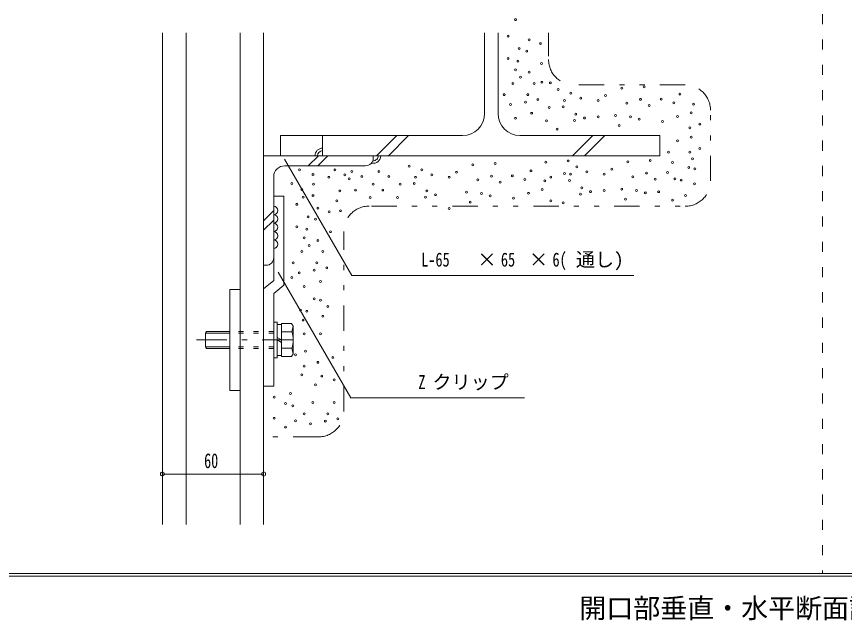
# Model space of a CAD drawing. Units: millimetres, scale not verified. Extents: x -1209 to 1209, y -852 to 852.
# Drawn here: x -580 to -89, y -1.5 to 356.8 of the extents above; entities that cross this region are included whole.
import ezdxf
from ezdxf.enums import TextEntityAlignment as Align

# ---------------------------------------------------------------- set-up
doc = ezdxf.new("R2010")
doc.units = ezdxf.units.MM
doc.header["$LTSCALE"] = 3
for name, pattern in [('USER1', [3, 1, -2]), ('USER2', [5, 2, -3]), ('USER4', [13, 6, -3, 1, -3]), ('USER6', [16, 5, -3, 1, -3, 1, -3])]:
    doc.linetypes.add(name, pattern=pattern)
for name, color, linetype, lineweight in [('0-1_0-0WAKU', 7, 'Continuous', 18), ('0-2_0-1AL', 5, 'Continuous', 18), ('0-3_0-2SUNPO', 7, 'Continuous', 18), ('0-4_0-3STEEL', 6, 'Continuous', 18), ('0-5_0-4KANAMONO', 6, 'Continuous', 18), ('0-6_0-5FUKUSIZA', 3, 'Continuous', 18), ('0-7_0-6HIFUKU', 4, 'Continuous', 18), ('0-8_0-7KUTAI', 4, 'Continuous', 18)]:
    doc.layers.add(name, color=color, linetype=linetype, lineweight=lineweight)
doc.styles.add('ＭＳ ゴシック', font='')
doc.styles.get('ＭＳ ゴシック').set_extended_font_data('MS Gothic')

msp = doc.modelspace()

# ---------------------------------------------------------------- linework, layer by layer
at = {"layer": '0-1_0-0WAKU', "linetype": 'USER2'}
msp.add_line((-102, 808.159), (-102, 26.35), dxfattribs=at)
at = {"layer": '0-1_0-0WAKU'}
for p, q in [((-1207, 26.35), (1207, 26.35)), ((-1207, 24.65), (1207, 24.65))]:
    msp.add_line(p, q, dxfattribs=at)
at = {"layer": '0-2_0-1AL'}
for p, q in [((-493.472, 347.03), (-493.472, 55.44)), ((-479.472, 347.03), (-479.472, 55.44)), ((-447.472, 347.03), (-447.472, 55.44)), ((-433.472, 347.03), (-433.472, 55.44))]:
    msp.add_line(p, q, dxfattribs=at)
at = {"layer": '0-3_0-2SUNPO'}
for p, q in [((-421.128, 272.218), (-381.256, 203.157)), ((-424.864, 205.209), (-381.716, 130.475)), ((-381.256, 203.157), (-213.829, 203.157)), ((-381.716, 130.475), (-278.837, 130.475)), ((-493.472, 85.323), (-433.472, 85.323))]:
    msp.add_line(p, q, dxfattribs=at)
at = {"layer": '0-3_0-2SUNPO', "linetype": 'USER4'}
msp.add_line((-473.32, 164.88), (-407.609, 164.88), dxfattribs=at)
at = {"layer": '0-3_0-2SUNPO'}
for centre, start, end in [((-493.472, 85.322), 0, 180), ((-493.472, 85.322), 180, 0), ((-433.472, 85.322), 0, 180), ((-433.472, 85.322), 180, 0)]:
    msp.add_arc(centre, 1.2, start, end, dxfattribs=at)
at = {"layer": '0-4_0-3STEEL'}
for p, q in [((-433.472, 209.221), (-433.472, 274.219)), ((-368.471, 274.219), (-433.472, 274.219)), ((-400.996, 274.219), (-406.996, 268.219)), ((-395.338, 274.219), (-401.338, 268.219)), ((-368.471, 272.719), (-368.471, 274.219)), ((-372.971, 268.219), (-420.971, 268.219)), ((-427.472, 213.721), (-427.472, 261.721)), ((-427.472, 241.641), (-433.472, 235.641)), ((-427.472, 235.983), (-433.472, 229.983)), ((-431.972, 209.221), (-433.472, 209.221))]:
    msp.add_line(p, q, dxfattribs=at)
for centre, radius, start, end in [((-372.971, 272.719), 4.5, 269.99994, 0), ((-420.971, 261.721), 6.5, 90, 180), ((-431.972, 213.721), 4.5, 269.99994, 0)]:
    msp.add_arc(centre, radius, start, end, dxfattribs=at)
at = {"layer": '0-5_0-4KANAMONO'}
for p, q in [((-427.472, 250.219), (-427.472, 200.265)), ((-427.472, 250.219), (-421.472, 250.219)), ((-421.472, 250.219), (-421.472, 197.471)), ((-427.472, 200.265), (-433.472, 195.219)), ((-421.472, 197.471), (-427.472, 192.425)), ((-453.472, 194.88), (-453.472, 134.88)), ((-447.472, 194.88), (-453.472, 194.88)), ((-447.472, 194.88), (-447.472, 134.88)), ((-433.472, 137.38), (-433.472, 195.219)), ((-427.472, 137.38), (-427.472, 192.425)), ((-427.472, 154.38), (-427.472, 175.38)), ((-425.474, 175.38), (-427.472, 175.38)), ((-425.474, 154.38), (-425.474, 175.38)), ((-422.972, 174.08), (-425.474, 174.08)), ((-416.876, 174.695), (-422.972, 174.695)), ((-422.972, 155.065), (-422.972, 174.695)), ((-415.973, 173.13), (-416.876, 174.695)), ((-416.798, 169.787), (-415.973, 173.129)), ((-415.973, 156.63), (-415.973, 173.13)), ((-468.025, 168.879), (-467.449, 169.879)), ((-468.025, 160.88), (-468.025, 168.879)), ((-453.472, 168.879), (-468.025, 168.879)), ((-453.472, 169.88), (-467.449, 169.88)), ((-416.798, 169.787), (-422.972, 169.787)), ((-422.972, 164.88), (-425.474, 166.323)), ((-422.972, 163.436), (-425.474, 164.88)), ((-453.472, 160.88), (-468.025, 160.88)), ((-468.025, 160.879), (-467.449, 159.879)), ((-453.472, 159.879), (-467.449, 159.879)), ((-416.798, 159.972), (-422.972, 159.972)), ((-416.798, 159.972), (-415.973, 156.63)), ((-425.474, 154.38), (-427.472, 154.38)), ((-422.972, 155.679), (-425.474, 155.679)), ((-416.876, 155.065), (-422.972, 155.065)), ((-415.973, 156.629), (-416.876, 155.064)), ((-447.472, 134.88), (-453.472, 134.88)), ((-433.472, 137.38), (-427.472, 137.38))]:
    msp.add_line(p, q, dxfattribs=at)
at = {"layer": '0-5_0-4KANAMONO', "linetype": 'USER1'}
for p, q in [((-427.472, 169.88), (-453.472, 169.88)), ((-427.472, 168.879), (-453.472, 168.879)), ((-427.472, 160.88), (-453.472, 160.88)), ((-427.472, 159.879), (-453.472, 159.879))]:
    msp.add_line(p, q, dxfattribs=at)
at = {"layer": '0-5_0-4KANAMONO'}
msp.add_arc((-430.973, 164.88), 15, 340.903, 19.09698, dxfattribs=at)
at = {"layer": '0-6_0-5FUKUSIZA'}
for centre, radius, start, end in [((-398.474, 274.219), 4.5, 90, 180), ((-398.474, 274.219), 3, 90, 180), ((-368.474, 274.219), 4.5, 259.528, 0), ((-368.474, 274.219), 3, 267.60599, 0), ((-427.528, 241.719), 2.5, 269.99799, 89.99799), ((-427.528, 236.719), 2.5, 269.99799, 89.99799), ((-427.528, 231.719), 2.5, 269.99799, 89.99799), ((-427.528, 226.719), 2.5, 269.99799, 89.99799), ((-427.528, 221.719), 2.5, 269.99799, 89.99799)]:
    msp.add_arc(centre, radius, start, end, dxfattribs=at)
at = {"layer": '0-7_0-6HIFUKU', "linetype": 'USER6'}
for p, q in [((-264.473, 333.219), (-264.473, 347.03)), ((-183.473, 316.219), (-249.473, 316.219)), ((-168.473, 259.219), (-168.473, 301.22)), ((-369.49, 244.292), (-181.99, 244.292)), ((-385.973, 122.38), (-385.973, 229.298)), ((-400.973, 107.38), (-433.472, 107.38))]:
    msp.add_line(p, q, dxfattribs=at)
at = {"layer": '0-7_0-6HIFUKU'}
for centre in [(-284.115, 354.932), (-288.544, 345.123), (-275.996, 342.909), (-269.353, 340.694), (-281.901, 337.742), (-277.472, 336.265), (-288.544, 331.837), (-282.639, 330.361), (-268.615, 328.884), (-284.115, 325.194), (-275.996, 323.717), (-281.163, 320.765), (-285.591, 317.074), (-273.043, 317.074), (-268.411, 317.765), (-263.443, 317.433), (-221.087, 314.303), (-207.801, 315.041), (-290.758, 310.431), (-276.734, 310.431), (-258.807, 313.459), (-251.35, 311.351), (-230.682, 309.875), (-186.568, 310.716), (-287.068, 304.526), (-278.21, 306.002), (-270.829, 307.479), (-255.04, 306.922), (-245.445, 308.398), (-235.111, 306.922), (-218.134, 305.446), (-210.015, 307.66), (-204.848, 303.97), (-197.64, 307.763), (-190.259, 305.549), (-178.449, 304.811), (-274.52, 299.359), (-264.106, 302.861), (-255.779, 303.232), (-179.925, 299.644), (-284.115, 296.407), (-265.762, 294.913), (-249.135, 295.112), (-248.397, 298.803), (-243.23, 296.588), (-235.111, 297.326), (-224.777, 298.065), (-215.92, 297.326), (-210.753, 295.85), (-196.902, 294.477), (-188.044, 297.43), (-259.469, 289.945), (-222.563, 292.16), (-180.663, 290.786), (-174.758, 293.001), (-179.925, 285.195), (-188.044, 282.981), (-193.347, 276.338), (-180.663, 276.338), (-174.758, 278.552), (-296.142, 269.524), (-266.179, 270.353), (-252.893, 271.091), (-217.444, 270.587), (-204.158, 271.325), (-190.997, 270.119), (-179.187, 272.333), (-412.249, 265.833), (-391.162, 265.833), (-381.204, 264.914), (-365.075, 264.914), (-347.148, 267.942), (-339.691, 265.833), (-309.428, 268.786), (-274.91, 265.198), (-247.707, 267.635), (-241.802, 264.682), (-227.039, 266.158), (-181.401, 267.167), (-177.711, 266.428), (-404.196, 263.074), (-394.852, 261.405), (-385.257, 262.881), (-382.681, 260.485), (-375.299, 261.961), (-359.17, 261.961), (-343.382, 261.405), (-333.786, 262.881), (-323.453, 261.405), (-319.024, 264.357), (-306.476, 259.928), (-298.357, 262.143), (-285.981, 262.246), (-278.6, 260.031), (-263.227, 261.495), (-255.108, 263.71), (-251.397, 263.206), (-231.468, 263.206), (-214.491, 261.73), (-206.372, 263.944), (-201.205, 260.254), (-193.949, 264.214), (-189.521, 260.524), (-185.83, 259.785), (-416.678, 257.714), (-403.918, 257.344), (-368.576, 257.344), (-352.447, 257.344), (-344.12, 257.714), (-293.19, 258.452), (-266.79, 259.293), (-252.136, 259.515), (-244.754, 255.087), (-177.998, 257.489), (-410.839, 254.217), (-404.196, 250.526), (-388.209, 253.285), (-378.99, 253.842), (-362.861, 253.842), (-336.739, 253.285), (-331.572, 251.071), (-313.119, 252.547), (-304.262, 251.809), (-299.095, 250.333), (-276.386, 251.912), (-268.267, 254.126), (-245.492, 251.396), (-239.587, 252.872), (-231.468, 253.61), (-221.134, 254.349), (-212.277, 253.61), (-207.11, 252.134), (-199.194, 252.853), (-183.297, 250.535), (-413.792, 245.359), (-410.035, 249.595), (-390.055, 247.486), (-370.232, 249.396), (-354.103, 249.396), (-337.477, 249.595), (-310.905, 246.642), (-285.243, 248.96), (-263.1, 247.483), (-255.826, 246.229), (-218.92, 248.444), (-190.914, 247.885), (-401.244, 243.145), (-394.601, 240.931), (-387.84, 241.581), (-323.453, 242.883), (-407.149, 237.978), (-402.72, 236.502), (-413.792, 232.073), (-407.887, 230.597), (-409.363, 225.43), (-393.862, 229.121), (-406.41, 221.001), (-401.244, 223.954), (-410.839, 217.311), (-398.291, 217.311), (-416.006, 210.668), (-401.982, 210.668), (-403.458, 206.239), (-396.077, 207.715), (-416.744, 201.953), (-412.316, 204.763), (-409.363, 196.643), (-399.767, 199.596), (-403.458, 189.262), (-399.767, 188.524), (-411.577, 182.619), (-407.887, 181.881), (-395.339, 184.833), (-410.101, 176.714), (-398.291, 178.929), (-409.363, 168.595), (-399.767, 168.595), (-408.625, 158.261), (-414.53, 156.047), (-392.386, 154.57), (-409.363, 149.404), (-401.244, 151.618), (-410.839, 144.237), (-399.029, 143.499), (-402.72, 138.332), (-391.648, 141.284), (-417.589, 133.166), (-427.185, 130.952), (-420.542, 127.261), (-404.259, 127.721), (-391.711, 127.721), (-416.113, 125.785), (-427.185, 118.403), (-409.426, 121.078), (-395.402, 121.078), (-389.497, 118.126), (-420.542, 113.237), (-414.637, 116.927), (-405.735, 115.173), (-396.878, 116.649)]:
    msp.add_circle(centre, 0.567, dxfattribs=at)
at = {"layer": '0-7_0-6HIFUKU', "linetype": 'USER6'}
for centre, start, end in [((-249.473, 331.219), 180, 270), ((-183.473, 301.22), 0, 90), ((-183.473, 259.219), 270, 360), ((-370.973, 229.292), 90, 180), ((-400.973, 122.38), 270, 0)]:
    msp.add_arc(centre, 15, start, end, dxfattribs=at)
at = {"layer": '0-8_0-7KUTAI', "color": 6}
for p, q in [((-302.474, 347.03), (-302.473, 299.219)), ((-294.473, 347.03), (-294.474, 299.219)), ((-423.474, 286.219), (-423.474, 274.219)), ((-423.474, 286.219), (-398.474, 286.219)), ((-398.474, 286.22), (-398.474, 274.219)), ((-398.474, 286.22), (-315.473, 286.22)), ((-366.566, 274.219), (-354.565, 286.22)), ((-359.495, 274.219), (-347.494, 286.22)), ((-281.474, 286.22), (-198.473, 286.22)), ((-250.244, 274.219), (-238.245, 286.22)), ((-243.176, 274.219), (-231.175, 286.22)), ((-198.473, 286.22), (-198.473, 274.219)), ((-423.474, 274.219), (-398.474, 274.219)), ((-423.474, 274.219), (-398.474, 274.219)), ((-398.474, 274.219), (-198.473, 274.219))]:
    msp.add_line(p, q, dxfattribs=at)
for centre, start, end in [((-315.473, 299.219), 270, 0), ((-281.474, 299.219), 180, 270)]:
    msp.add_arc(centre, 13, start, end, dxfattribs=at)

# ---------------------------------------------------------------- texts
at = {"layer": '0-1_0-0WAKU', "style": 'ＭＳ ゴシック'}
msp.add_text('開口部垂直・水平断面詳細図', height=11.72, dxfattribs=at).set_placement((-246.2, -3.624), align=Align.BOTTOM_LEFT)
at = {"layer": '0-3_0-2SUNPO', "style": 'ＭＳ ゴシック'}
for s, height, width, p in [('L-65', 8.303, 0.75, (-340.062, 205.956)), ('65', 8.303, 0.75, (-292.773, 205.956)), ('6(', 8.303, 0.75, (-262.177, 205.956)), ('Z', 8.303, 0.75, (-341.706, 133.274)), ('60', 8.791, 0.7, (-468.773, 86.222))]:
    msp.add_text(s, height=height, dxfattribs=dict(at, width=width)).set_placement(p, align=Align.BOTTOM_LEFT)
for s, p in [('×', (-306.675, 205.956)), ('×', (-276.08, 205.956)), ('通し)', (-248.266, 205.956)), ('クリップ', (-333.36, 133.274))]:
    msp.add_text(s, height=8.303, dxfattribs=at).set_placement(p, align=Align.BOTTOM_LEFT)

doc.saveas('drawing.dxf')
